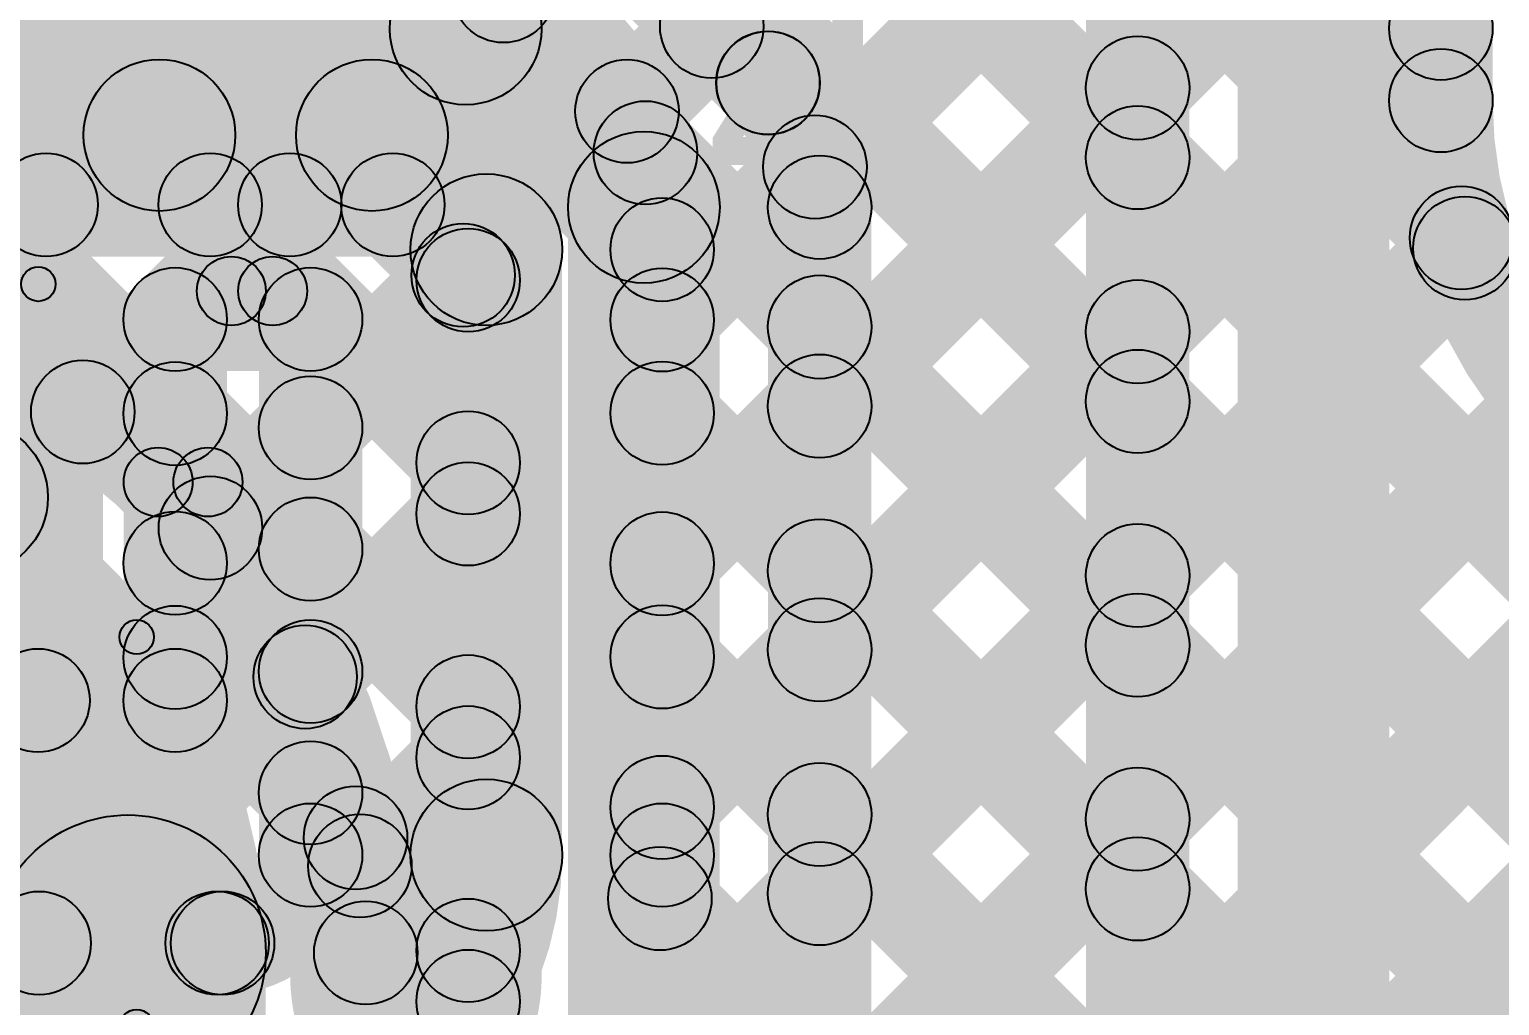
# Model space of a CAD drawing. Header units: millimetres. Extents: x 0 to 210, y 0 to 213.
# Drawn here: x 1.8397 to 2.053, y 1.4584 to 1.5999 of the extents above; entities that cross this region are included whole.
import ezdxf

# ---------------------------------------------------------------- set-up
doc = ezdxf.new("R2010")
doc.units = ezdxf.units.MM
doc.header["$MEASUREMENT"] = 0
for name, color, linetype in [('BottomLayer', 5, 'Continuous'), ('TopLayer', 1, 'Continuous'), ('TopOverlay', 2, 'Continuous'), ('TopPaste', 8, 'Continuous'), ('TopSolder', 216, 'Continuous')]:
    doc.layers.add(name, color=color, linetype=linetype)

# ---------------------------------------------------------------- blocks, each defined once
blk = doc.blocks.new('TSOT_23_6_81')
at = {"layer": 'TopLayer'}
for points in [[(-0.07559, 0.04961), (-0.02756, 0.04961), (-0.02756, 0.0252), (-0.07559, 0.0252)], [(0.02756, 0.04961), (0.07559, 0.04961), (0.07559, 0.0252), (0.02756, 0.0252)], [(-0.07559, 0.0122), (-0.02756, 0.0122), (-0.02756, -0.0122), (-0.07559, -0.0122)], [(0.02756, 0.0122), (0.07559, 0.0122), (0.07559, -0.0122), (0.02756, -0.0122)], [(-0.07559, -0.0252), (-0.02756, -0.0252), (-0.02756, -0.04961), (-0.07559, -0.04961)], [(0.02756, -0.0252), (0.07559, -0.0252), (0.07559, -0.04961), (0.02756, -0.04961)]]:
    blk.add_hatch(color=1, dxfattribs=at).paths.add_polyline_path(points)
at = {"layer": 'TopOverlay'}
h = blk.add_hatch(color=2, dxfattribs=at)
edge = h.paths.add_edge_path()
edge.add_arc((-0.068, 0.06), 0.005, 0, 360)
h = blk.add_hatch(color=2, dxfattribs=at)
edge = h.paths.add_edge_path()
edge.add_arc((-0.062, 0.06), 0.005, 0, 360)
h = blk.add_hatch(color=2, dxfattribs=at)
edge = h.paths.add_edge_path()
edge.add_arc((-0.034, 0.059), 0.0025, 0, 360)
for points in [[(0.032, 0.0615), (0.032, 0.0565), (-0.034, 0.0565), (-0.034, 0.0615)], [(0.032, -0.0565), (0.032, -0.0615), (-0.034, -0.0615), (-0.034, -0.0565)]]:
    blk.add_hatch(color=2, dxfattribs=at).paths.add_polyline_path(points)
h = blk.add_hatch(color=2, dxfattribs=at)
edge = h.paths.add_edge_path()
edge.add_arc((0.032, 0.059), 0.0025, 0, 360)
h = blk.add_hatch(color=2, dxfattribs=at)
edge = h.paths.add_edge_path()
edge.add_arc((-0.034, -0.059), 0.0025, 0, 360)
h = blk.add_hatch(color=2, dxfattribs=at)
edge = h.paths.add_edge_path()
edge.add_arc((0.032, -0.059), 0.0025, 0, 360)
at = {"layer": 'TopPaste'}
for points in [[(-0.07559, 0.04961), (-0.02756, 0.04961), (-0.02756, 0.0252), (-0.07559, 0.0252)], [(0.02756, 0.04961), (0.07559, 0.04961), (0.07559, 0.0252), (0.02756, 0.0252)], [(-0.07559, 0.0122), (-0.02756, 0.0122), (-0.02756, -0.0122), (-0.07559, -0.0122)], [(0.02756, 0.0122), (0.07559, 0.0122), (0.07559, -0.0122), (0.02756, -0.0122)], [(-0.07559, -0.0252), (-0.02756, -0.0252), (-0.02756, -0.04961), (-0.07559, -0.04961)], [(0.02756, -0.0252), (0.07559, -0.0252), (0.07559, -0.04961), (0.02756, -0.04961)]]:
    blk.add_hatch(color=8, dxfattribs=at).paths.add_polyline_path(points)
at = {"layer": 'TopSolder'}
for points in [[(-0.07959, 0.05361), (-0.02356, 0.05361), (-0.02356, 0.0212), (-0.07959, 0.0212)], [(0.02356, 0.05361), (0.07959, 0.05361), (0.07959, 0.0212), (0.02356, 0.0212)], [(-0.07959, 0.0162), (-0.02356, 0.0162), (-0.02356, -0.0162), (-0.07959, -0.0162)], [(0.02356, 0.0162), (0.07959, 0.0162), (0.07959, -0.0162), (0.02356, -0.0162)], [(-0.07959, -0.0212), (-0.02356, -0.0212), (-0.02356, -0.05361), (-0.07959, -0.05361)], [(0.02356, -0.0212), (0.07959, -0.0212), (0.07959, -0.05361), (0.02356, -0.05361)]]:
    blk.add_hatch(color=216, dxfattribs=at).paths.add_polyline_path(points)
at = {"layer": 'TopOverlay', "const_width": 0.01}
blk.add_lwpolyline([(-0.062, 0.06, 1), (-0.068, 0.06, 1)], format="xyb", close=True, dxfattribs=at)
at = {"layer": 'TopOverlay'}
for centre, radius in [((-0.068, 0.06), 0.005), ((-0.062, 0.06), 0.005), ((-0.034, 0.059), 0.0025), ((0.032, 0.059), 0.0025), ((-0.034, -0.059), 0.0025), ((0.032, -0.059), 0.0025)]:
    blk.add_circle(centre, radius, dxfattribs=at)
blk = doc.blocks.new('S____SOT_3_98')
at = {"layer": 'TopLayer'}
for points in [[(-0.01496, 0.06004), (0.01496, 0.06004), (0.01496, 0.03012), (-0.01496, 0.03012)], [(-0.05236, -0.03012), (-0.02244, -0.03012), (-0.02244, -0.06004), (-0.05236, -0.06004)], [(0.02244, -0.03012), (0.05236, -0.03012), (0.05236, -0.06004), (0.02244, -0.06004)]]:
    blk.add_hatch(color=1, dxfattribs=at).paths.add_polyline_path(points)
at = {"layer": 'TopOverlay'}
h = blk.add_hatch(color=2, dxfattribs=at)
edge = h.paths.add_edge_path()
edge.add_arc((-0.06127, 0.03171), 0.0025, 0, 360)
h = blk.add_hatch(color=2, dxfattribs=at)
edge = h.paths.add_edge_path()
edge.add_arc((-0.06127, 0.03171), 0.0025, 0, 360)
for points in [[(-0.02227, 0.03421), (-0.02227, 0.02921), (-0.06127, 0.02921), (-0.06127, 0.03421)], [(0.06127, 0.03421), (0.06127, 0.02921), (0.02227, 0.02921), (0.02227, 0.03421)], [(-0.06377, 0.03171), (-0.05877, 0.03171), (-0.05877, -0.02481), (-0.06377, -0.02481)], [(0.05877, 0.03171), (0.06377, 0.03171), (0.06377, -0.02568), (0.05877, -0.02568)], [(0.013, -0.02846), (0.013, -0.03346), (-0.013, -0.03346), (-0.013, -0.02846)]]:
    blk.add_hatch(color=2, dxfattribs=at).paths.add_polyline_path(points)
h = blk.add_hatch(color=2, dxfattribs=at)
edge = h.paths.add_edge_path()
edge.add_arc((-0.02227, 0.03171), 0.0025, 0, 360)
h = blk.add_hatch(color=2, dxfattribs=at)
edge = h.paths.add_edge_path()
edge.add_arc((0.02227, 0.03171), 0.0025, 0, 360)
h = blk.add_hatch(color=2, dxfattribs=at)
edge = h.paths.add_edge_path()
edge.add_arc((0.06127, 0.03171), 0.0025, 0, 360)
h = blk.add_hatch(color=2, dxfattribs=at)
edge = h.paths.add_edge_path()
edge.add_arc((0.06127, 0.03171), 0.0025, 0, 360)
h = blk.add_hatch(color=2, dxfattribs=at)
edge = h.paths.add_edge_path()
edge.add_arc((-0.06127, -0.02481), 0.0025, 0, 360)
h = blk.add_hatch(color=2, dxfattribs=at)
edge = h.paths.add_edge_path()
edge.add_arc((0.06127, -0.02568), 0.0025, 0, 360)
h = blk.add_hatch(color=2, dxfattribs=at)
edge = h.paths.add_edge_path()
edge.add_arc((-0.013, -0.03096), 0.0025, 0, 360)
h = blk.add_hatch(color=2, dxfattribs=at)
edge = h.paths.add_edge_path()
edge.add_arc((0.013, -0.03096), 0.0025, 0, 360)
h = blk.add_hatch(color=2, dxfattribs=at)
edge = h.paths.add_edge_path()
edge.add_arc((-0.07161, -0.04729), 0.005, 0, 360)
h = blk.add_hatch(color=2, dxfattribs=at)
edge = h.paths.add_edge_path()
edge.add_arc((-0.06439, -0.04729), 0.005, 0, 360)
at = {"layer": 'TopPaste'}
for points in [[(-0.01496, 0.06004), (0.01496, 0.06004), (0.01496, 0.03012), (-0.01496, 0.03012)], [(-0.05236, -0.03012), (-0.02244, -0.03012), (-0.02244, -0.06004), (-0.05236, -0.06004)], [(0.02244, -0.03012), (0.05236, -0.03012), (0.05236, -0.06004), (0.02244, -0.06004)]]:
    blk.add_hatch(color=8, dxfattribs=at).paths.add_polyline_path(points)
at = {"layer": 'TopSolder'}
for points in [[(-0.01896, 0.06404), (0.01896, 0.06404), (0.01896, 0.02612), (-0.01896, 0.02612)], [(-0.05636, -0.02612), (-0.01844, -0.02612), (-0.01844, -0.06404), (-0.05636, -0.06404)], [(0.01844, -0.02612), (0.05636, -0.02612), (0.05636, -0.06404), (0.01844, -0.06404)]]:
    blk.add_hatch(color=216, dxfattribs=at).paths.add_polyline_path(points)
at = {"layer": 'TopOverlay', "const_width": 0.01}
blk.add_lwpolyline([(-0.06439, -0.04729, 1), (-0.07161, -0.04729, 1)], format="xyb", close=True, dxfattribs=at)
at = {"layer": 'TopOverlay'}
for centre, radius in [((-0.06127, 0.03171), 0.0025), ((-0.06127, 0.03171), 0.0025), ((-0.02227, 0.03171), 0.0025), ((0.02227, 0.03171), 0.0025), ((0.06127, 0.03171), 0.0025), ((0.06127, 0.03171), 0.0025), ((-0.06127, -0.02481), 0.0025), ((0.06127, -0.02568), 0.0025), ((-0.013, -0.03096), 0.0025), ((0.013, -0.03096), 0.0025), ((-0.07161, -0.04729), 0.005), ((-0.06439, -0.04729), 0.005)]:
    blk.add_circle(centre, radius, dxfattribs=at)

msp = doc.modelspace()

# ---------------------------------------------------------------- hatches: boundary and pattern name
at = {"layer": 'BottomLayer'}
for points in [[(2.008, 0.498), (1.993, 0.498), (1.993, 2.688), (2.008, 2.688)], [(2.037, 0.498), (2.015, 0.498), (2.015, 2.688), (2.037, 2.688)], [(1.90684, 1.66441), (1.91744, 1.67501), (2.0058, 1.58665), (1.9952, 1.57605)], [(1.944, 1.59506), (1.9334, 1.60567), (1.9952, 1.66747), (2.0058, 1.65686)], [(1.8898, 1.64609), (1.9004, 1.6567), (2.0058, 1.5513), (1.9952, 1.54069)], [(1.95898, 1.57469), (1.94838, 1.58529), (1.9952, 1.63211), (2.0058, 1.62151)], [(1.91576, 1.6127), (1.92636, 1.62331), (1.95217, 1.5975), (1.94156, 1.5869)], [(1.752, 1.589), (1.752, 1.611), (1.903, 1.611), (1.903, 1.589)], [(1.89522, 1.59222), (1.91078, 1.60778), (1.93664, 1.58192), (1.92108, 1.56636)], [(1.95966, 1.54001), (1.94906, 1.55062), (1.9952, 1.59676), (2.0058, 1.58615)], [(1.784, 1.567), (1.784, 1.582), (1.89244, 1.582), (1.89244, 1.567)], [(1.82927, 1.55104), (1.81866, 1.56164), (1.83682, 1.5798), (1.84743, 1.5692)], [(1.82527, 1.5692), (1.83588, 1.5798), (1.90866, 1.50702), (1.89806, 1.49641)], [(1.85275, 1.53916), (1.84214, 1.54977), (1.87218, 1.5798), (1.88278, 1.5692)], [(1.86062, 1.5692), (1.87123, 1.5798), (1.90866, 1.54237), (1.89806, 1.53176)], [(1.88713, 1.5692), (1.89774, 1.5798), (1.90866, 1.56888), (1.89806, 1.55827)], [(1.93986, 1.36542), (1.91786, 1.36542), (1.91786, 1.57414), (1.93986, 1.57414)], [(1.96186, 1.3719), (1.94686, 1.3719), (1.94686, 1.57414), (1.96186, 1.57414)], [(1.87126, 1.52232), (1.86065, 1.53293), (1.89733, 1.5696), (1.90794, 1.559)], [(1.91086, 1.3719), (1.89586, 1.3719), (1.89586, 1.56358), (1.91086, 1.56358)], [(1.94906, 1.55148), (1.95966, 1.56208), (2.0058, 1.51594), (1.9952, 1.50534)], [(1.95966, 1.50466), (1.94906, 1.51526), (1.9952, 1.5614), (2.0058, 1.5508)], [(1.88501, 1.50072), (1.87441, 1.51132), (1.89806, 1.53497), (1.90866, 1.52437)], [(1.94906, 1.51612), (1.95966, 1.52673), (2.0058, 1.48059), (1.9952, 1.46998)], [(1.95966, 1.4693), (1.94906, 1.47991), (1.9952, 1.52605), (2.0058, 1.51544)], [(1.89297, 1.47331), (1.88236, 1.48392), (1.89806, 1.49962), (1.90866, 1.48901)], [(1.94906, 1.48076), (1.95966, 1.49137), (2.0058, 1.44523), (1.9952, 1.43462)], [(1.95966, 1.43394), (1.94906, 1.44455), (1.9952, 1.49069), (2.0058, 1.48009)], [(1.88173, 1.47738), (1.89233, 1.48799), (1.90866, 1.47166), (1.89806, 1.46105)], [(1.874, 1.38037), (1.834, 1.38037), (1.834, 1.466), (1.874, 1.466)], [(1.896, 1.38037), (1.881, 1.38037), (1.881, 1.466), (1.896, 1.466)], [(1.8938, 1.4388), (1.8832, 1.4494), (1.89806, 1.46426), (1.90866, 1.45366)]]:
    msp.add_hatch(color=5, dxfattribs=at).paths.add_polyline_path(points)
h = msp.add_hatch(color=5, dxfattribs=at)
edge = h.paths.add_edge_path()
edge.add_arc((1.903, 1.6), 0.011, 0, 360)
h = msp.add_hatch(color=5, dxfattribs=at)
edge = h.paths.add_edge_path()
edge.add_arc((1.903, 1.6), 0.011, 0, 360)
h = msp.add_hatch(color=5, dxfattribs=at)
edge = h.paths.add_edge_path()
edge.add_arc((1.9387, 1.60036), 0.0075, 0, 360)
h = msp.add_hatch(color=5, dxfattribs=at)
edge = h.paths.add_edge_path()
edge.add_arc((1.94686, 1.5922), 0.0075, 0, 360)
h = msp.add_hatch(color=5, dxfattribs=at)
edge = h.paths.add_edge_path()
edge.add_arc((1.94686, 1.5922), 0.0075, 0, 360)
h = msp.add_hatch(color=5, dxfattribs=at)
edge = h.paths.add_edge_path()
edge.add_arc((1.94689, 1.59217), 0.0075, 0, 360)
h = msp.add_hatch(color=5, dxfattribs=at)
edge = h.paths.add_edge_path()
edge.add_arc((2.0005, 1.59145), 0.0075, 0, 360)
h = msp.add_hatch(color=5, dxfattribs=at)
edge = h.paths.add_edge_path()
edge.add_arc((1.95368, 1.57999), 0.0075, 0, 360)
h = msp.add_hatch(color=5, dxfattribs=at)
edge = h.paths.add_edge_path()
edge.add_arc((2.0005, 1.58135), 0.0075, 0, 360)
h = msp.add_hatch(color=5, dxfattribs=at)
edge = h.paths.add_edge_path()
edge.add_arc((1.92886, 1.57414), 0.011, 0, 360)
h = msp.add_hatch(color=5, dxfattribs=at)
edge = h.paths.add_edge_path()
edge.add_arc((1.92886, 1.57414), 0.011, 0, 360)
h = msp.add_hatch(color=5, dxfattribs=at)
edge = h.paths.add_edge_path()
edge.add_arc((1.84212, 1.5745), 0.0075, 0, 360)
h = msp.add_hatch(color=5, dxfattribs=at)
edge = h.paths.add_edge_path()
edge.add_arc((1.86593, 1.5745), 0.0075, 0, 360)
h = msp.add_hatch(color=5, dxfattribs=at)
edge = h.paths.add_edge_path()
edge.add_arc((1.87748, 1.5745), 0.0075, 0, 360)
h = msp.add_hatch(color=5, dxfattribs=at)
edge = h.paths.add_edge_path()
edge.add_arc((1.89244, 1.5745), 0.0075, 0, 360)
h = msp.add_hatch(color=5, dxfattribs=at)
edge = h.paths.add_edge_path()
edge.add_arc((1.89244, 1.5745), 0.0075, 0, 360)
h = msp.add_hatch(color=5, dxfattribs=at)
edge = h.paths.add_edge_path()
edge.add_arc((1.95436, 1.57414), 0.0075, 0, 360)
h = msp.add_hatch(color=5, dxfattribs=at)
edge = h.paths.add_edge_path()
edge.add_arc((1.95436, 1.57414), 0.0075, 0, 360)
h = msp.add_hatch(color=5, dxfattribs=at)
edge = h.paths.add_edge_path()
edge.add_arc((1.95436, 1.57414), 0.0075, 0, 360)
h = msp.add_hatch(color=5, dxfattribs=at)
edge = h.paths.add_edge_path()
edge.add_arc((1.90264, 1.5643), 0.0075, 0, 360)
h = msp.add_hatch(color=5, dxfattribs=at)
edge = h.paths.add_edge_path()
edge.add_arc((1.90336, 1.56358), 0.0075, 0, 360)
h = msp.add_hatch(color=5, dxfattribs=at)
edge = h.paths.add_edge_path()
edge.add_arc((1.90336, 1.56358), 0.0075, 0, 360)
h = msp.add_hatch(color=5, dxfattribs=at)
edge = h.paths.add_edge_path()
edge.add_arc((1.95436, 1.55678), 0.0075, 0, 360)
h = msp.add_hatch(color=5, dxfattribs=at)
edge = h.paths.add_edge_path()
edge.add_arc((2.0005, 1.5561), 0.0075, 0, 360)
h = msp.add_hatch(color=5, dxfattribs=at)
edge = h.paths.add_edge_path()
edge.add_arc((2.0005, 1.54599), 0.0075, 0, 360)
h = msp.add_hatch(color=5, dxfattribs=at)
edge = h.paths.add_edge_path()
edge.add_arc((1.84744, 1.54446), 0.0075, 0, 360)
h = msp.add_hatch(color=5, dxfattribs=at)
edge = h.paths.add_edge_path()
edge.add_arc((1.95436, 1.54531), 0.0075, 0, 360)
h = msp.add_hatch(color=5, dxfattribs=at)
edge = h.paths.add_edge_path()
edge.add_arc((1.90336, 1.53707), 0.0075, 0, 360)
h = msp.add_hatch(color=5, dxfattribs=at)
edge = h.paths.add_edge_path()
edge.add_arc((1.90336, 1.52967), 0.0075, 0, 360)
h = msp.add_hatch(color=5, dxfattribs=at)
edge = h.paths.add_edge_path()
edge.add_arc((1.86596, 1.52762), 0.0075, 0, 360)
h = msp.add_hatch(color=5, dxfattribs=at)
edge = h.paths.add_edge_path()
edge.add_arc((1.95436, 1.52142), 0.0075, 0, 360)
h = msp.add_hatch(color=5, dxfattribs=at)
edge = h.paths.add_edge_path()
edge.add_arc((2.0005, 1.52074), 0.0075, 0, 360)
h = msp.add_hatch(color=5, dxfattribs=at)
edge = h.paths.add_edge_path()
edge.add_arc((1.95436, 1.50996), 0.0075, 0, 360)
h = msp.add_hatch(color=5, dxfattribs=at)
edge = h.paths.add_edge_path()
edge.add_arc((2.0005, 1.51064), 0.0075, 0, 360)
h = msp.add_hatch(color=5, dxfattribs=at)
edge = h.paths.add_edge_path()
edge.add_arc((1.87971, 1.50602), 0.0075, 0, 360)
h = msp.add_hatch(color=5, dxfattribs=at)
edge = h.paths.add_edge_path()
edge.add_arc((1.90336, 1.50171), 0.0075, 0, 360)
h = msp.add_hatch(color=5, dxfattribs=at)
edge = h.paths.add_edge_path()
edge.add_arc((1.90336, 1.49431), 0.0075, 0, 360)
h = msp.add_hatch(color=5, dxfattribs=at)
edge = h.paths.add_edge_path()
edge.add_arc((1.95436, 1.48607), 0.0075, 0, 360)
h = msp.add_hatch(color=5, dxfattribs=at)
edge = h.paths.add_edge_path()
edge.add_arc((2.0005, 1.48539), 0.0075, 0, 360)
h = msp.add_hatch(color=5, dxfattribs=at)
edge = h.paths.add_edge_path()
edge.add_arc((1.88703, 1.48269), 0.0075, 0, 360)
h = msp.add_hatch(color=5, dxfattribs=at)
edge = h.paths.add_edge_path()
edge.add_arc((1.854, 1.466), 0.02, 0, 360)
h = msp.add_hatch(color=5, dxfattribs=at)
edge = h.paths.add_edge_path()
edge.add_arc((1.854, 1.466), 0.02, 0, 360)
h = msp.add_hatch(color=5, dxfattribs=at)
edge = h.paths.add_edge_path()
edge.add_arc((1.88766, 1.47862), 0.0075, 0, 360)
h = msp.add_hatch(color=5, dxfattribs=at)
edge = h.paths.add_edge_path()
edge.add_arc((2.0005, 1.47528), 0.0075, 0, 360)
h = msp.add_hatch(color=5, dxfattribs=at)
edge = h.paths.add_edge_path()
edge.add_arc((1.95436, 1.4746), 0.0075, 0, 360)
h = msp.add_hatch(color=5, dxfattribs=at)
edge = h.paths.add_edge_path()
edge.add_arc((1.8885, 1.466), 0.0075, 0, 360)
h = msp.add_hatch(color=5, dxfattribs=at)
edge = h.paths.add_edge_path()
edge.add_arc((1.8885, 1.466), 0.0075, 0, 360)
h = msp.add_hatch(color=5, dxfattribs=at)
edge = h.paths.add_edge_path()
edge.add_arc((1.90336, 1.46636), 0.0075, 0, 360)
h = msp.add_hatch(color=5, dxfattribs=at)
edge = h.paths.add_edge_path()
edge.add_arc((1.90336, 1.45896), 0.0075, 0, 360)
at = {"layer": 'TopLayer'}
for points in [[(1.9134, 1.6932), (1.92401, 1.7038), (2.05279, 1.57502), (2.04219, 1.56441)], [(1.93171, 1.58277), (1.9211, 1.59338), (2.03153, 1.7038), (2.04214, 1.6932)], [(2.052, 1.58962), (2.037, 1.58962), (2.037, 1.6985), (2.052, 1.6985)], [(1.90684, 1.66441), (1.91744, 1.67501), (2.12972, 1.46273), (2.11912, 1.45212)], [(1.9368, 1.55251), (1.9262, 1.56311), (2.0392, 1.67611), (2.0498, 1.66551)], [(1.89479, 1.6411), (1.90539, 1.65171), (2.1213, 1.4358), (2.11069, 1.4252)], [(1.9368, 1.51715), (1.9262, 1.52776), (2.0392, 1.64076), (2.0498, 1.63015)], [(1.9368, 1.4818), (1.9262, 1.4924), (2.0392, 1.6054), (2.0498, 1.5948)], [(1.85857, 1.5736), (1.85857, 1.5956), (1.8894, 1.5956), (1.8894, 1.5736)], [(1.92378, 1.57675), (1.93439, 1.58736), (2.08594, 1.4358), (2.07534, 1.4252)], [(1.91556, 1.4252), (1.90495, 1.4358), (2.04267, 1.57352), (2.05327, 1.56291)], [(1.917, 1.48019), (1.895, 1.48019), (1.895, 1.568), (1.917, 1.568)], [(1.939, 1.48019), (1.924, 1.48019), (1.924, 1.568), (1.939, 1.568)], [(1.86086, 1.55039), (1.86086, 1.56539), (1.8805, 1.56539), (1.8805, 1.55039)], [(1.86836, 1.50262), (1.85336, 1.50262), (1.85336, 1.55789), (1.86836, 1.55789)], [(1.888, 1.48019), (1.873, 1.48019), (1.873, 1.55789), (1.888, 1.55789)], [(1.95091, 1.4252), (1.94031, 1.4358), (2.05542, 1.55092), (2.06603, 1.54031)], [(1.85556, 1.53891), (1.86617, 1.54951), (1.8858, 1.52988), (1.8752, 1.51927)], [(1.9262, 1.53898), (1.9368, 1.54959), (2.05059, 1.4358), (2.03998, 1.4252)], [(1.86617, 1.51722), (1.85556, 1.52783), (1.8752, 1.54747), (1.8858, 1.53686)], [(1.98627, 1.4252), (1.97566, 1.4358), (2.07501, 1.53515), (2.08561, 1.52454)], [(2.02163, 1.4252), (2.01102, 1.4358), (2.10249, 1.52728), (2.1131, 1.51667)], [(1.85556, 1.50355), (1.86617, 1.51416), (1.8858, 1.49452), (1.8752, 1.48391)], [(1.9262, 1.50362), (1.9368, 1.51423), (2.01523, 1.4358), (2.00462, 1.4252)], [(1.84641, 1.46212), (1.83581, 1.47272), (1.8752, 1.51211), (1.8858, 1.50151)], [(1.80194, 1.49512), (1.80194, 1.51012), (1.86086, 1.51012), (1.86086, 1.49512)], [(1.81502, 1.46608), (1.80441, 1.47669), (1.83565, 1.50792), (1.84626, 1.49731)], [(1.82644, 1.49731), (1.83705, 1.50792), (1.87224, 1.47272), (1.86164, 1.46212)], [(1.92588, 1.46858), (1.93649, 1.47919), (1.97988, 1.4358), (1.96927, 1.4252)], [(1.82346, 1.45992), (1.82346, 1.47492), (1.86774, 1.47492), (1.86774, 1.45992)]]:
    msp.add_hatch(color=1, dxfattribs=at).paths.add_polyline_path(points)
h = msp.add_hatch(color=1, dxfattribs=at)
edge = h.paths.add_edge_path()
edge.add_arc((1.9085, 1.60552), 0.0075, 0, 360)
h = msp.add_hatch(color=1, dxfattribs=at)
edge = h.paths.add_edge_path()
edge.add_arc((2.0445, 1.6001), 0.0075, 0, 360)
h = msp.add_hatch(color=1, dxfattribs=at)
edge = h.paths.add_edge_path()
edge.add_arc((1.85857, 1.5846), 0.011, 0, 360)
h = msp.add_hatch(color=1, dxfattribs=at)
edge = h.paths.add_edge_path()
edge.add_arc((1.8894, 1.5846), 0.011, 0, 360)
h = msp.add_hatch(color=1, dxfattribs=at)
edge = h.paths.add_edge_path()
edge.add_arc((1.8894, 1.5846), 0.011, 0, 360)
h = msp.add_hatch(color=1, dxfattribs=at)
edge = h.paths.add_edge_path()
edge.add_arc((1.92641, 1.58807), 0.0075, 0, 360)
h = msp.add_hatch(color=1, dxfattribs=at)
edge = h.paths.add_edge_path()
edge.add_arc((2.0445, 1.58962), 0.0075, 0, 360)
h = msp.add_hatch(color=1, dxfattribs=at)
edge = h.paths.add_edge_path()
edge.add_arc((2.0445, 1.58962), 0.0075, 0, 360)
h = msp.add_hatch(color=1, dxfattribs=at)
edge = h.paths.add_edge_path()
edge.add_arc((1.92908, 1.58205), 0.0075, 0, 360)
h = msp.add_hatch(color=1, dxfattribs=at)
edge = h.paths.add_edge_path()
edge.add_arc((1.906, 1.568), 0.011, 0, 360)
h = msp.add_hatch(color=1, dxfattribs=at)
edge = h.paths.add_edge_path()
edge.add_arc((1.906, 1.568), 0.011, 0, 360)
h = msp.add_hatch(color=1, dxfattribs=at)
edge = h.paths.add_edge_path()
edge.add_arc((2.04749, 1.56972), 0.0075, 0, 360)
h = msp.add_hatch(color=1, dxfattribs=at)
edge = h.paths.add_edge_path()
edge.add_arc((1.9315, 1.568), 0.0075, 0, 360)
h = msp.add_hatch(color=1, dxfattribs=at)
edge = h.paths.add_edge_path()
edge.add_arc((1.9315, 1.568), 0.0075, 0, 360)
h = msp.add_hatch(color=1, dxfattribs=at)
edge = h.paths.add_edge_path()
edge.add_arc((2.04797, 1.56821), 0.0075, 0, 360)
h = msp.add_hatch(color=1, dxfattribs=at)
edge = h.paths.add_edge_path()
edge.add_arc((1.86086, 1.55789), 0.0075, 0, 360)
h = msp.add_hatch(color=1, dxfattribs=at)
edge = h.paths.add_edge_path()
edge.add_arc((1.86086, 1.55789), 0.0075, 0, 360)
h = msp.add_hatch(color=1, dxfattribs=at)
edge = h.paths.add_edge_path()
edge.add_arc((1.8805, 1.55789), 0.0075, 0, 360)
h = msp.add_hatch(color=1, dxfattribs=at)
edge = h.paths.add_edge_path()
edge.add_arc((1.8805, 1.55789), 0.0075, 0, 360)
h = msp.add_hatch(color=1, dxfattribs=at)
edge = h.paths.add_edge_path()
edge.add_arc((1.9315, 1.55781), 0.0075, 0, 360)
h = msp.add_hatch(color=1, dxfattribs=at)
edge = h.paths.add_edge_path()
edge.add_arc((1.86086, 1.54421), 0.0075, 0, 360)
h = msp.add_hatch(color=1, dxfattribs=at)
edge = h.paths.add_edge_path()
edge.add_arc((1.9315, 1.54428), 0.0075, 0, 360)
h = msp.add_hatch(color=1, dxfattribs=at)
edge = h.paths.add_edge_path()
edge.add_arc((1.8805, 1.54216), 0.0075, 0, 360)
h = msp.add_hatch(color=1, dxfattribs=at)
edge = h.paths.add_edge_path()
edge.add_arc((1.8314, 1.53208), 0.011, 0, 360)
h = msp.add_hatch(color=1, dxfattribs=at)
edge = h.paths.add_edge_path()
edge.add_arc((1.8805, 1.52457), 0.0075, 0, 360)
h = msp.add_hatch(color=1, dxfattribs=at)
edge = h.paths.add_edge_path()
edge.add_arc((1.86086, 1.52253), 0.0075, 0, 360)
h = msp.add_hatch(color=1, dxfattribs=at)
edge = h.paths.add_edge_path()
edge.add_arc((1.9315, 1.52245), 0.0075, 0, 360)
h = msp.add_hatch(color=1, dxfattribs=at)
edge = h.paths.add_edge_path()
edge.add_arc((1.86086, 1.50886), 0.0075, 0, 360)
h = msp.add_hatch(color=1, dxfattribs=at)
edge = h.paths.add_edge_path()
edge.add_arc((1.9315, 1.50893), 0.0075, 0, 360)
h = msp.add_hatch(color=1, dxfattribs=at)
edge = h.paths.add_edge_path()
edge.add_arc((1.8805, 1.50681), 0.0075, 0, 360)
h = msp.add_hatch(color=1, dxfattribs=at)
edge = h.paths.add_edge_path()
edge.add_arc((1.84095, 1.50262), 0.0075, 0, 360)
h = msp.add_hatch(color=1, dxfattribs=at)
edge = h.paths.add_edge_path()
edge.add_arc((1.86086, 1.50262), 0.0075, 0, 360)
h = msp.add_hatch(color=1, dxfattribs=at)
edge = h.paths.add_edge_path()
edge.add_arc((1.86086, 1.50262), 0.0075, 0, 360)
h = msp.add_hatch(color=1, dxfattribs=at)
edge = h.paths.add_edge_path()
edge.add_arc((1.8805, 1.48922), 0.0075, 0, 360)
h = msp.add_hatch(color=1, dxfattribs=at)
edge = h.paths.add_edge_path()
edge.add_arc((1.9315, 1.4871), 0.0075, 0, 360)
h = msp.add_hatch(color=1, dxfattribs=at)
edge = h.paths.add_edge_path()
edge.add_arc((1.906, 1.48019), 0.011, 0, 360)
h = msp.add_hatch(color=1, dxfattribs=at)
edge = h.paths.add_edge_path()
edge.add_arc((1.906, 1.48019), 0.011, 0, 360)
h = msp.add_hatch(color=1, dxfattribs=at)
edge = h.paths.add_edge_path()
edge.add_arc((1.8805, 1.48019), 0.0075, 0, 360)
h = msp.add_hatch(color=1, dxfattribs=at)
edge = h.paths.add_edge_path()
edge.add_arc((1.8805, 1.48019), 0.0075, 0, 360)
h = msp.add_hatch(color=1, dxfattribs=at)
edge = h.paths.add_edge_path()
edge.add_arc((1.9315, 1.48019), 0.0075, 0, 360)
h = msp.add_hatch(color=1, dxfattribs=at)
edge = h.paths.add_edge_path()
edge.add_arc((1.9315, 1.48019), 0.0075, 0, 360)
h = msp.add_hatch(color=1, dxfattribs=at)
edge = h.paths.add_edge_path()
edge.add_arc((1.93119, 1.47388), 0.0075, 0, 360)
h = msp.add_hatch(color=1, dxfattribs=at)
edge = h.paths.add_edge_path()
edge.add_arc((1.84111, 1.46742), 0.0075, 0, 360)
h = msp.add_hatch(color=1, dxfattribs=at)
edge = h.paths.add_edge_path()
edge.add_arc((1.86694, 1.46742), 0.0075, 0, 360)
h = msp.add_hatch(color=1, dxfattribs=at)
edge = h.paths.add_edge_path()
edge.add_arc((1.86774, 1.46742), 0.0075, 0, 360)
h = msp.add_hatch(color=1, dxfattribs=at)
edge = h.paths.add_edge_path()
edge.add_arc((1.86774, 1.46742), 0.0075, 0, 360)

# ---------------------------------------------------------------- linework, layer by layer
at = {"layer": 'BottomLayer'}
for points, const_width in [([(1.94686, 1.5922, -0.199327), (1.95436, 1.57414)], 0.015), ([(1.94689, 1.59217, -0.198912), (1.95436, 1.57414)], 0.015), ([(1.793, 1.5615, -0.414214), (1.8885, 1.466)], 0.015), ([(1.793, 1.527, -0.414214), (1.854, 1.466)], 0.04)]:
    msp.add_lwpolyline(points, format="xyb", dxfattribs=dict(at, const_width=const_width))
for centre, radius in [((1.903, 1.6), 0.011), ((1.903, 1.6), 0.011), ((1.9387, 1.60036), 0.0075), ((1.94686, 1.5922), 0.0075), ((1.94686, 1.5922), 0.0075), ((1.94689, 1.59217), 0.0075), ((2.0005, 1.59145), 0.0075), ((1.95368, 1.57999), 0.0075), ((2.0005, 1.58135), 0.0075), ((1.92886, 1.57414), 0.011), ((1.92886, 1.57414), 0.011), ((1.84212, 1.5745), 0.0075), ((1.86593, 1.5745), 0.0075), ((1.87748, 1.5745), 0.0075), ((1.89244, 1.5745), 0.0075), ((1.89244, 1.5745), 0.0075), ((1.95436, 1.57414), 0.0075), ((1.95436, 1.57414), 0.0075), ((1.95436, 1.57414), 0.0075), ((1.90264, 1.5643), 0.0075), ((1.90336, 1.56358), 0.0075), ((1.90336, 1.56358), 0.0075), ((1.95436, 1.55678), 0.0075), ((2.0005, 1.5561), 0.0075), ((2.0005, 1.54599), 0.0075), ((1.84744, 1.54446), 0.0075), ((1.95436, 1.54531), 0.0075), ((1.90336, 1.53707), 0.0075), ((1.90336, 1.52967), 0.0075), ((1.86596, 1.52762), 0.0075), ((1.95436, 1.52142), 0.0075), ((2.0005, 1.52074), 0.0075), ((1.95436, 1.50996), 0.0075), ((2.0005, 1.51064), 0.0075), ((1.87971, 1.50602), 0.0075), ((1.90336, 1.50171), 0.0075), ((1.90336, 1.49431), 0.0075), ((1.95436, 1.48607), 0.0075), ((2.0005, 1.48539), 0.0075), ((1.88703, 1.48269), 0.0075), ((1.854, 1.466), 0.02), ((1.854, 1.466), 0.02), ((1.88766, 1.47862), 0.0075), ((2.0005, 1.47528), 0.0075), ((1.95436, 1.4746), 0.0075), ((1.8885, 1.466), 0.0075), ((1.8885, 1.466), 0.0075), ((1.90336, 1.46636), 0.0075), ((1.90336, 1.45896), 0.0075)]:
    msp.add_circle(centre, radius, dxfattribs=at)
at = {"layer": 'TopLayer'}
for points, const_width in [([(1.90009, 1.60872, -0.340872), (1.9315, 1.568)], 0.015), ([(1.8894, 1.5846, -0.414214), (1.906, 1.568)], 0.022), ([(2.1123, 1.52182, -0.414214), (2.0445, 1.58962)], 0.015), ([(1.906, 1.48019, -0.414214), (1.86774, 1.44192)], 0.022), ([(1.8805, 1.48019, -0.414214), (1.86774, 1.46742)], 0.015), ([(1.9315, 1.48019, -0.227139), (1.9077, 1.4305)], 0.015)]:
    msp.add_lwpolyline(points, format="xyb", dxfattribs=dict(at, const_width=const_width))
for centre, radius in [((1.9085, 1.60552), 0.0075), ((2.0445, 1.6001), 0.0075), ((1.85857, 1.5846), 0.011), ((1.8894, 1.5846), 0.011), ((1.8894, 1.5846), 0.011), ((1.92641, 1.58807), 0.0075), ((2.0445, 1.58962), 0.0075), ((2.0445, 1.58962), 0.0075), ((1.92908, 1.58205), 0.0075), ((1.906, 1.568), 0.011), ((1.906, 1.568), 0.011), ((2.04749, 1.56972), 0.0075), ((1.9315, 1.568), 0.0075), ((1.9315, 1.568), 0.0075), ((2.04797, 1.56821), 0.0075), ((1.86086, 1.55789), 0.0075), ((1.86086, 1.55789), 0.0075), ((1.8805, 1.55789), 0.0075), ((1.8805, 1.55789), 0.0075), ((1.9315, 1.55781), 0.0075), ((1.86086, 1.54421), 0.0075), ((1.9315, 1.54428), 0.0075), ((1.8805, 1.54216), 0.0075), ((1.8314, 1.53208), 0.011), ((1.8805, 1.52457), 0.0075), ((1.86086, 1.52253), 0.0075), ((1.9315, 1.52245), 0.0075), ((1.86086, 1.50886), 0.0075), ((1.9315, 1.50893), 0.0075), ((1.8805, 1.50681), 0.0075), ((1.84095, 1.50262), 0.0075), ((1.86086, 1.50262), 0.0075), ((1.86086, 1.50262), 0.0075), ((1.8805, 1.48922), 0.0075), ((1.9315, 1.4871), 0.0075), ((1.906, 1.48019), 0.011), ((1.906, 1.48019), 0.011), ((1.8805, 1.48019), 0.0075), ((1.8805, 1.48019), 0.0075), ((1.9315, 1.48019), 0.0075), ((1.9315, 1.48019), 0.0075), ((1.93119, 1.47388), 0.0075), ((1.84111, 1.46742), 0.0075), ((1.86694, 1.46742), 0.0075), ((1.86774, 1.46742), 0.0075), ((1.86774, 1.46742), 0.0075)]:
    msp.add_circle(centre, radius, dxfattribs=at)

# ---------------------------------------------------------------- block references
at = {"rotation": 180}
for name, p in [('TSOT_23_6_81', (1.807, 1.622)), ('S____SOT_3_98', (1.794, 1.487))]:
    msp.add_blockref(name, p, dxfattribs=at)

# ---------------------------------------------------------------- texts
at = {"layer": 'TopOverlay'}
for s, p in [('U4', (1.899, 1.57124)), ('Q4', (1.875, 1.443))]:
    msp.add_text(s, height=0.04, dxfattribs=at).set_placement(p)

doc.saveas('drawing.dxf')
